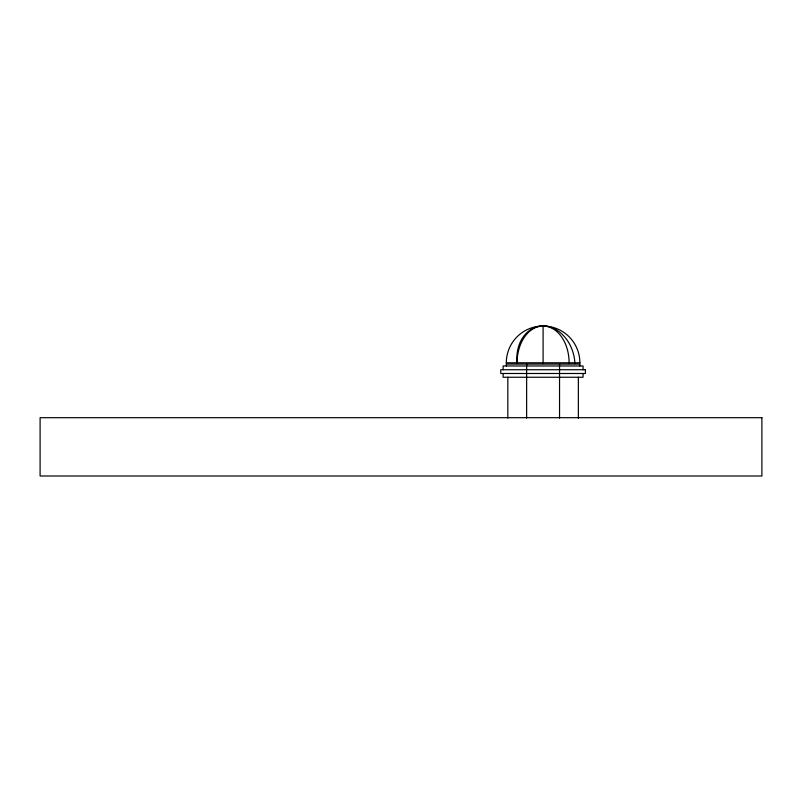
<?xml version="1.0" encoding="UTF-8"?>
<svg xmlns="http://www.w3.org/2000/svg" width="802" height="802" viewBox="0 0 802 802"><rect width="100%" height="100%" fill="white"/><g stroke="black" fill="none" stroke-linecap="round" stroke-linejoin="round"><path stroke-width="1.2" d="M506.323 362.785L579.866 362.785M583.064 369.732L583.064 365.973L503.125 365.973L503.125 369.732M583.064 373.491L583.064 377.251L503.125 377.251L503.125 373.491M579.866 365.973L579.866 364.088L506.323 364.088L506.323 365.973M578.362 377.251L578.362 418.333M559.545 364.088L559.545 418.093M506.323 363.617A36.782 36.782 0 0 1 543.094 326.003L543.094 363.617M526.633 364.088L526.633 418.093M507.826 377.251L507.826 418.093M574.934 363.617A36.481 28.712 78.2 0 0 543.094 326.003A36.782 26.005 -90 0 0 517.089 363.617A36.481 28.712 78.2 0 1 543.094 326.003A36.782 36.782 0 0 1 579.866 363.617M543.094 326.003A36.782 26.005 -90 0 1 569.089 363.617M585.41 369.732L500.769 369.732L500.769 373.491L585.41 373.491L585.41 369.732M761.9 417.692L40.1 417.692L40.1 475.997L761.9 475.997L761.9 417.692"/></g></svg>
